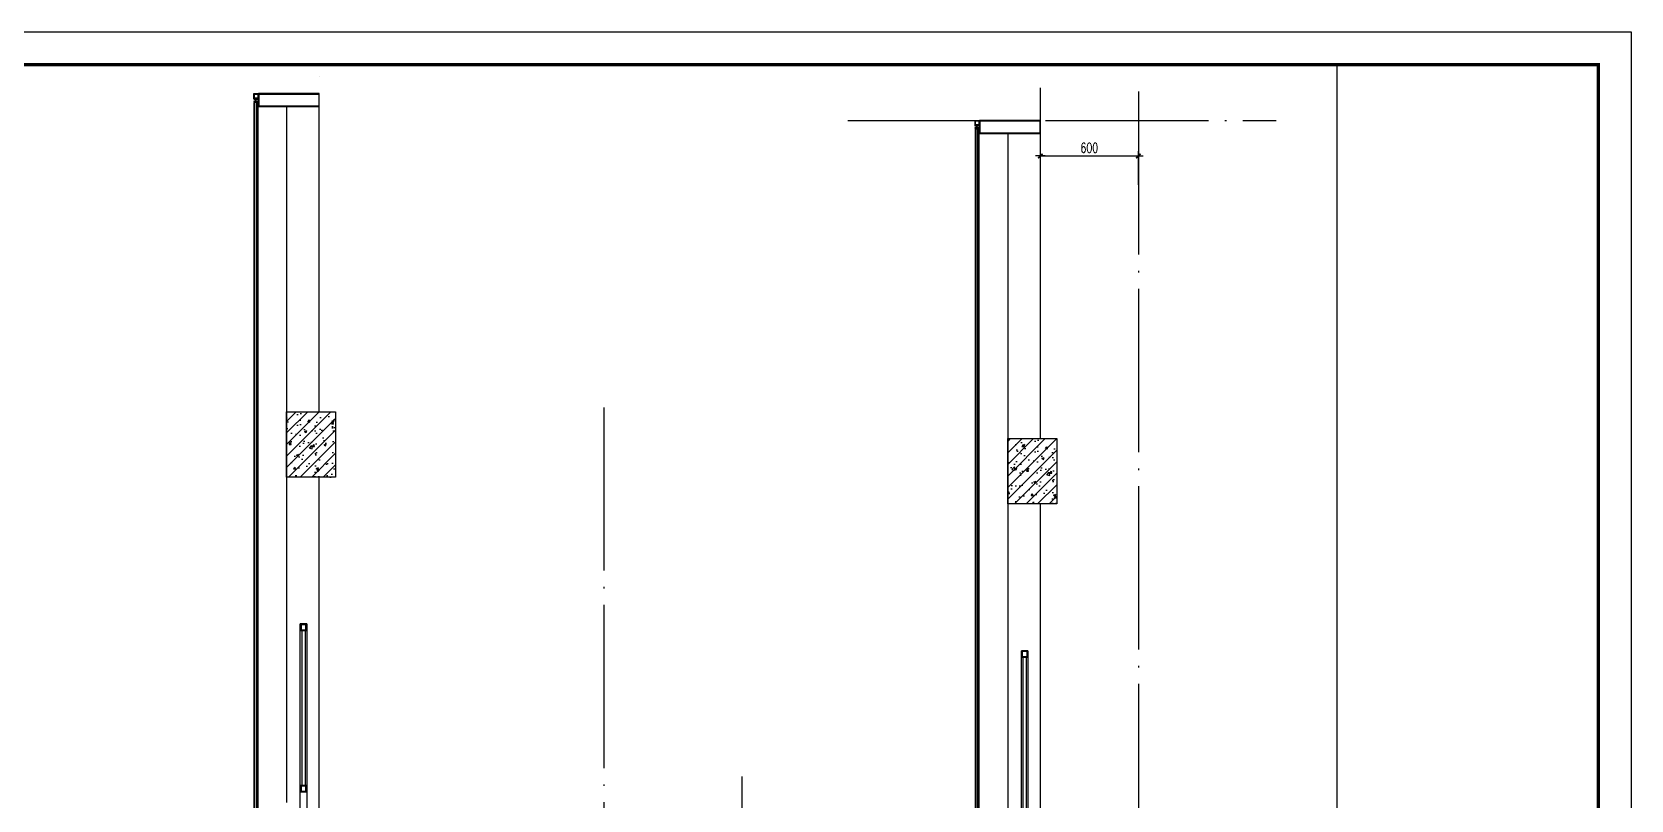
# Model space of a CAD drawing. Extents: x 1980812 to 2578970, y -669191 to 284498.
# Drawn here: x 2407394 to 2417186, y -398749 to -394042 of the extents above; entities that cross this region are included whole.
import ezdxf

# ---------------------------------------------------------------- set-up
doc = ezdxf.new("R2010")
doc.units = 0
doc.header["$LTSCALE"] = 1000
doc.header["$MEASUREMENT"] = 0
doc.linetypes.add('DOTE', pattern=[2.42, 2, -0.2, 0.02, -0.2])
for name, color, linetype in [('A-SECT-MCUT', 1, 'Continuous'), ('A-SECT-MCUT-FINE', 137, 'Continuous'), ('DIM_SYMB', 3, 'Continuous'), ('dote', 1, 'DOTE'), ('TK', 1, 'Continuous'), ('WALL', 4, 'Continuous'), ('WINDOW', 2, 'Continuous'), ('柱墙填充', 181, 'Continuous'), ('栏杆', 143, 'Continuous'), ('详细标注', 231, 'Continuous')]:
    doc.layers.add(name, color=color, linetype=linetype)
doc.styles.add('DIM_FONT', font='SIMPLEX', dxfattribs={"width": 0.7, "bigfont": 'GBCBIG'})
doc.dimstyles.new('DIMN20', dxfattribs={"dimscale": 0.2, "dimtxt": 300, "dimasz": 1, "dimexe": 150, "dimexo": 0, "dimgap": 100, "dimtad": 1, "dimdec": 0, "dimzin": 0, "dimdsep": 46, "dimtxsty": 'DIM_FONT', "dimblk1": '_DIMX', "dimblk2": '_DIMX', "dimsah": 1, "dimcen": 0.09, "dimclrd": 256, "dimclre": 256, "dimclrt": 7, "dimadec": 0, "dimazin": 0, "dimtfac": 1, "dimtdec": 0, "dimtix": 1, "dimtmove": 2, "dimatfit": 3, "dimldrblk": '_DIMX', "dimfxl": 150, "dimtolj": 1, "dimtzin": 0, "dimarcsym": 0})

# ---------------------------------------------------------------- blocks, each defined once
blk = doc.blocks.new('_DIMX')
blk.add_line((-150, 0), (150, 0))
at = {"const_width": 50}
blk.add_lwpolyline([(-70, -70), (70, 70)], dxfattribs=at)
blk = doc.blocks.new('*D2606')
at = {"layer": 'Defpoints', "color": 0, "transparency": 16777216}
for p in [(2414168.9, -394802.1), (2413568.9, -394956.9, 0), (2414168.9, -394979.5, 0)]:
    blk.add_point(p, dxfattribs=at)
at = {"layer": '详细标注', "linetype": 'ByBlock', "lineweight": -2, "transparency": 16777216}
for p, q in [((2413568.9, -394956.9), (2413568.9, -394772.1)), ((2414168.9, -394979.5), (2414168.9, -394772.1))]:
    blk.add_line(p, q, dxfattribs=at)
at = {"layer": '详细标注', "lineweight": -2, "transparency": 16777216}
blk.add_line((2413569.1, -394802.1), (2414168.7, -394802.1), dxfattribs=at)
at = {"layer": '详细标注', "lineweight": -2, "transparency": 16777216, "xscale": 0.2, "yscale": 0.2, "zscale": 0.2, "rotation": 180}
blk.add_blockref('_DIMX', (2413568.9, -394802.1), dxfattribs=at)
at = {"layer": '详细标注', "lineweight": -2, "transparency": 16777216, "xscale": 0.2, "yscale": 0.2, "zscale": 0.2}
blk.add_blockref('_DIMX', (2414168.9, -394802.1), dxfattribs=at)
at = {"layer": '详细标注', "color": 7, "transparency": 16777216, "insert": (2413868.9, -394752.1), "char_height": 60, "attachment_point": 5, "style": 'DIM_FONT'}
blk.add_mtext('\\A1;600', dxfattribs=at)

msp = doc.modelspace()

# ---------------------------------------------------------------- hatches: boundary and pattern name
at = {"layer": '柱墙填充'}
h = msp.add_hatch(dxfattribs=at)
h.set_pattern_fill('钢筋混凝土', color=256, scale=20)
h.set_pattern_definition([(45, (2384324.46, -511637.64), (-35.35534, 35.35534), []), (50, (2384324.46, -511637.64), (143.45204, -12.55043), [15, -165]), (355, (2384324.46, -511637.64), (-27.75027, 150.43843), [12, -132]), (100.4514, (2384336.41, -511638.69), (115.70188, 137.88791), [12.74804, -140.22842]), (46.1842, (2384324.46, -511597.64), (213.4482, -33.1038), [22.5, -247.5]), (96.6356, (2384342.25, -511600.4), (186.93254, 194.82357), [19.12206, -210.3426]), (351.1842, (2384324.46, -511597.64), (186.9324, 194.8237), [18, -198]), (21, (2384344.46, -511607.64), (119.38141, -80.52378), [15, -165]), (326, (2384344.46, -511607.64), (48.66307, 145.03), [12, -132]), (71.4514, (2384354.41, -511614.35), (168.04453, 64.5061), [12.74804, -140.22842]), (37.5, (2384324.46, -511637.64), (2.43197, 66.57877), [0, -130.4, 0, -134, 0, -132.5]), (7.5, (2384324.46, -511637.64), (52.613907, 78.882342), [0, -76.4, 0, -127.4, 0, -50.5]), (327.5, (2384279.86, -511637.64), (106.764487, -4.510974), [0, -50, 0, -156, 0, -207]), (317.5, (2384259.86, -511637.64), (116.637234, 20.021), [0, -65, 0, -103.6, 0, -147])])
h.paths.add_polyline_path([(2408953, -396369.9), (2409253, -396369.9), (2409253, -396769.9), (2408953, -396769.9)])
h = msp.add_hatch(dxfattribs=at)
h.set_pattern_fill('钢筋混凝土', color=256, scale=20)
h.set_pattern_definition([(45, (2388840.405, -511801.48), (-35.35534, 35.35534), []), (50, (2388840.4, -511801.48), (143.45204, -12.55043), [15, -165]), (355, (2388840.4, -511801.48), (-27.75027, 150.43843), [12, -132]), (100.4514, (2388852.36, -511802.52), (115.70188, 137.88791), [12.74804, -140.22842]), (46.1842, (2388840.4, -511761.48), (213.4482, -33.1038), [22.5, -247.5]), (96.6356, (2388858.2, -511764.24), (186.93254, 194.82357), [19.12206, -210.3426]), (351.1842, (2388840.4, -511761.48), (186.9324, 194.8237), [18, -198]), (21, (2388860.4, -511771.48), (119.38141, -80.52378), [15, -165]), (326, (2388860.4, -511771.48), (48.66307, 145.03), [12, -132]), (71.4514, (2388870.35, -511778.19), (168.04453, 64.5061), [12.74804, -140.22842]), (37.5, (2388840.405, -511801.48), (2.43197, 66.57877), [0, -130.4, 0, -134, 0, -132.5]), (7.5, (2388840.405, -511801.48), (52.613907, 78.882342), [0, -76.4, 0, -127.4, 0, -50.5]), (327.5, (2388795.805, -511801.48), (106.764487, -4.510974), [0, -50, 0, -156, 0, -207]), (317.5, (2388775.805, -511801.48), (116.637234, 20.021), [0, -65, 0, -103.6, 0, -147])])
h.paths.add_polyline_path([(2413368.9, -396533.8), (2413668.9, -396533.8), (2413668.9, -396933.8), (2413368.9, -396933.8)])

# ---------------------------------------------------------------- linework, layer by layer
at = {"layer": 'A-SECT-MCUT', "elevation": 0}
for points in [[(2408753, -394419.9), (2408780, -394419.9), (2408780, -394451.2), (2408753, -394451.2)], [(2408756, -394422.9), (2408777, -394422.9), (2408777, -394448.2), (2408756, -394448.2)], [(2409153, -394459.9), (2409153, -394419.9), (2408817.3, -394419.9), (2408781, -394419.9), (2408781, -394452.2), (2408764.3, -394452.2), (2408764.3, -394453.1), (2408767.7, -394453.9), (2408768.3, -394453.4), (2408781, -394453.4), (2408781, -394459.9), (2408781, -394466.5), (2408768.3, -394466.5), (2408767.7, -394466), (2408764.3, -394466.8), (2408764.3, -394467.7), (2408781, -394467.7), (2408781, -394499.9), (2408817.3, -394499.9), (2409153, -394499.9)], [(2408784, -394422.4), (2409150, -394422.4), (2409150, -394459.9), (2409150, -394497.4), (2408784, -394497.4)], [(2408763.6, -394454.6), (2408767.5, -394454.9), (2408768.4, -394453.8), (2408767.8, -394453.4), (2408767.2, -394453.9), (2408763.6, -394453), (2408763.6, -394452.2), (2408752.4, -394452.2), (2408752.4, -394453.7), (2408762.4, -394453.7), (2408762.4, -394466.2), (2408752.4, -394466.2), (2408752.4, -394467.7), (2408763.6, -394467.7), (2408763.6, -394466.8), (2408767.2, -394466), (2408767.8, -394466.5), (2408768.4, -394466), (2408767.5, -394464.9), (2408763.6, -394465.3)], [(2408763.6, -394454.6), (2408767.5, -394454.9), (2408768.4, -394453.8), (2408767.8, -394453.4), (2408767.2, -394453.9), (2408763.6, -394453), (2408763.6, -394452.2), (2408752.4, -394452.2), (2408752.4, -394453.7), (2408762.4, -394453.7), (2408762.4, -394466.2), (2408752.4, -394466.2), (2408752.4, -394467.7), (2408763.6, -394467.7), (2408763.6, -394466.8), (2408767.2, -394466), (2408767.8, -394466.5), (2408768.4, -394466), (2408767.5, -394464.9), (2408763.6, -394465.3)], [(2408763.6, -394454.6), (2408767.5, -394454.9), (2408768.4, -394453.8), (2408767.8, -394453.4), (2408767.2, -394453.9), (2408763.6, -394453), (2408763.6, -394452.2), (2408752.4, -394452.2), (2408752.4, -394453.7), (2408762.4, -394453.7), (2408762.4, -394466.2), (2408752.4, -394466.2), (2408752.4, -394467.7), (2408763.6, -394467.7), (2408763.6, -394466.8), (2408767.2, -394466), (2408767.8, -394466.5), (2408768.4, -394466), (2408767.5, -394464.9), (2408763.6, -394465.3)], [(2413179.6, -394618.4), (2413183.5, -394618.8), (2413184.3, -394617.7), (2413183.7, -394617.2), (2413183.2, -394617.7), (2413179.6, -394616.9), (2413179.6, -394616), (2413168.4, -394616), (2413168.4, -394617.5), (2413178.4, -394617.5), (2413178.4, -394630), (2413168.4, -394630), (2413168.4, -394631.5), (2413179.6, -394631.5), (2413179.6, -394630.7), (2413183.2, -394629.8), (2413183.7, -394630.3), (2413184.3, -394629.9), (2413183.5, -394628.8), (2413179.6, -394629.1)], [(2413179.6, -394618.4), (2413183.5, -394618.8), (2413184.3, -394617.7), (2413183.7, -394617.2), (2413183.2, -394617.7), (2413179.6, -394616.9), (2413179.6, -394616), (2413168.4, -394616), (2413168.4, -394617.5), (2413178.4, -394617.5), (2413178.4, -394630), (2413168.4, -394630), (2413168.4, -394631.5), (2413179.6, -394631.5), (2413179.6, -394630.7), (2413183.2, -394629.8), (2413183.7, -394630.3), (2413184.3, -394629.9), (2413183.5, -394628.8), (2413179.6, -394629.1)], [(2413179.6, -394618.4), (2413183.5, -394618.8), (2413184.3, -394617.7), (2413183.7, -394617.2), (2413183.2, -394617.7), (2413179.6, -394616.9), (2413179.6, -394616), (2413168.4, -394616), (2413168.4, -394617.5), (2413178.4, -394617.5), (2413178.4, -394630), (2413168.4, -394630), (2413168.4, -394631.5), (2413179.6, -394631.5), (2413179.6, -394630.7), (2413183.2, -394629.8), (2413183.7, -394630.3), (2413184.3, -394629.9), (2413183.5, -394628.8), (2413179.6, -394629.1)], [(2413168.9, -394583.8), (2413195.9, -394583.8), (2413195.9, -394615), (2413168.9, -394615)], [(2413171.9, -394586.8), (2413192.9, -394586.8), (2413192.9, -394612), (2413171.9, -394612)], [(2413568.9, -394623.8), (2413568.9, -394583.8), (2413233.3, -394583.8), (2413196.9, -394583.8), (2413196.9, -394616), (2413180.2, -394616), (2413180.2, -394616.9), (2413183.7, -394617.7), (2413184.2, -394617.2), (2413196.9, -394617.2), (2413196.9, -394623.8), (2413196.9, -394630.3), (2413184.2, -394630.3), (2413183.7, -394629.8), (2413180.2, -394630.6), (2413180.2, -394631.5), (2413196.9, -394631.5), (2413196.9, -394663.8), (2413233.3, -394663.8), (2413568.9, -394663.8)], [(2413199.9, -394586.3), (2413565.9, -394586.3), (2413565.9, -394623.8), (2413565.9, -394661.3), (2413199.9, -394661.3)]]:
    msp.add_lwpolyline(points, close=True, dxfattribs=at)
at = {"layer": 'A-SECT-MCUT-FINE'}
for p, q in [((2409153, -394315.1, 0), (2409153, -394315.1, 0)), ((2413568.9, -394383.8, 0), (2413568.9, -394383.8, 0)), ((2413568.9, -396533.8, 0), (2413568.9, -394383.8, 0)), ((2408772, -394473.6, 0), (2408758, -394473.6, 0)), ((2408772, -394473.6, 0), (2408758, -394473.6, 0)), ((2408772, -394473.6, 0), (2408758, -394473.6, 0)), ((2408953, -394499.9, 0), (2408953, -398763.2, 0)), ((2409153, -396369.9, 0), (2409153, -394499.9, 0)), ((2413187.9, -394637.5, 0), (2413173.9, -394637.5, 0)), ((2413187.9, -394637.5, 0), (2413173.9, -394637.5, 0)), ((2413187.9, -394637.5, 0), (2413173.9, -394637.5, 0)), ((2413368.9, -394663.8, 0), (2413368.9, -398927, 0)), ((2409153, -398869.9, 0), (2409153, -396769.9, 0)), ((2413568.9, -399033.8, 0), (2413568.9, -396933.8, 0))]:
    msp.add_line(p, q, dxfattribs=at)
for centre in [(2408770.8, -394470.7, 0), (2408770.8, -394470.7, 0), (2408770.8, -394470.7, 0), (2413186.7, -394634.5, 0), (2413186.7, -394634.5, 0), (2413186.7, -394634.5, 0)]:
    msp.add_circle(centre, 2.98, dxfattribs=at)
for centre in [(2408754.2, -394471.1, 0), (2408754.2, -394471.1, 0), (2408754.2, -394471.1, 0), (2413170.1, -394634.9, 0), (2413170.1, -394634.9, 0), (2413170.1, -394634.9, 0)]:
    msp.add_arc(centre, 5.39, 332.08171, 39.43177, dxfattribs=at)
at = {"layer": 'DIM_SYMB'}
msp.add_line((2411741.1, -398605, 0), (2411741.1, -402082.5, 0), dxfattribs=at)
at = {"layer": 'dote', "linetype": 'DOTE', "ltscale": 0.5}
for p, q in [((2414168.9, -394406.3, 0), (2414168.9, -402361.3)), ((2412389.4, -394583.8, 0), (2415013.8, -394583.8, 0)), ((2410896.2, -396342.5, 0), (2410896.2, -402193.2, 0))]:
    msp.add_line(p, q, dxfattribs=at)
at = {"layer": 'TK'}
for p, q in [((2415386, -405722.2), (2415386, -394242.2)), ((2415386, -405722.2), (2415386, -394242.2)), ((2416986, -405722.2), (2416986, -394242.2))]:
    msp.add_line(p, q, dxfattribs=at)
msp.add_lwpolyline([(2400366, -394042.2), (2417186, -394042.2), (2417186, -405922.2), (2400366, -405922.2)], close=True, dxfattribs=at)
at = {"layer": 'TK', "const_width": 20}
msp.add_lwpolyline([(2416986, -405722.2), (2416986, -394242.2), (2400866, -394242.2), (2400866, -405722.2)], close=True, dxfattribs=at)
at = {"layer": 'WALL'}
msp.add_line((2409153, -398736.3, 0), (2409153, -398736.3, 0), dxfattribs=at)
at = {"layer": 'WALL', "elevation": 0}
for points in [[(2408953, -396369.9), (2409253, -396369.9), (2409253, -396769.9), (2408953, -396769.9)], [(2413368.9, -396533.8), (2413668.9, -396533.8), (2413668.9, -396933.8), (2413368.9, -396933.8)]]:
    msp.add_lwpolyline(points, close=True, dxfattribs=at)
at = {"layer": 'WINDOW'}
for p, q in [((2408753, -394474.6, 0), (2408754, -394473.6, 0)), ((2408753, -394474.6, 0), (2408754, -394473.6, 0)), ((2408753, -394474.6, 0), (2408754, -394473.6, 0)), ((2408753, -394474.6, 0), (2408753, -399555.2, 0)), ((2408754, -394473.6, 0), (2408758, -394473.6, 0)), ((2408754, -394473.6, 0), (2408758, -394473.6, 0)), ((2408754, -394473.6, 0), (2408758, -394473.6, 0)), ((2408758, -394473.6, 0), (2408759, -394474.6, 0)), ((2408758, -394473.6, 0), (2408759, -394474.6, 0)), ((2408758, -394473.6, 0), (2408759, -394474.6, 0)), ((2408759, -399555.2, 0), (2408759, -394473.6, 0)), ((2408772, -394473.6, 0), (2408771, -394474.6, 0)), ((2408772, -394473.6, 0), (2408771, -394474.6, 0)), ((2408772, -394473.6, 0), (2408771, -394474.6, 0)), ((2408771, -399555.2, 0), (2408771, -394474.6, 0)), ((2408776, -394473.6, 0), (2408772, -394473.6, 0)), ((2408776, -394473.6, 0), (2408772, -394473.6, 0)), ((2408776, -394473.6, 0), (2408772, -394473.6, 0)), ((2408777, -394474.6, 0), (2408776, -394473.6, 0)), ((2408777, -394474.6, 0), (2408776, -394473.6, 0)), ((2408777, -394474.6, 0), (2408776, -394473.6, 0)), ((2408777, -394467.7, 0), (2408777, -399555.2, 0)), ((2413168.9, -394638.5, 0), (2413169.9, -394637.5, 0)), ((2413168.9, -394638.5, 0), (2413169.9, -394637.5, 0)), ((2413168.9, -394638.5, 0), (2413169.9, -394637.5, 0)), ((2413168.9, -394638.5, 0), (2413168.9, -399719.1, 0)), ((2413169.9, -394637.5, 0), (2413173.9, -394637.5, 0)), ((2413169.9, -394637.5, 0), (2413173.9, -394637.5, 0)), ((2413169.9, -394637.5, 0), (2413173.9, -394637.5, 0)), ((2413173.9, -394637.5, 0), (2413174.9, -394638.5, 0)), ((2413173.9, -394637.5, 0), (2413174.9, -394638.5, 0)), ((2413173.9, -394637.5, 0), (2413174.9, -394638.5, 0)), ((2413174.9, -399719.1, 0), (2413174.9, -394637.5, 0)), ((2413187.9, -394637.5, 0), (2413186.9, -394638.5, 0)), ((2413187.9, -394637.5, 0), (2413186.9, -394638.5, 0)), ((2413187.9, -394637.5, 0), (2413186.9, -394638.5, 0)), ((2413186.9, -399719.1, 0), (2413186.9, -394638.5, 0)), ((2413191.9, -394637.5, 0), (2413187.9, -394637.5, 0)), ((2413191.9, -394637.5, 0), (2413187.9, -394637.5, 0)), ((2413191.9, -394637.5, 0), (2413187.9, -394637.5, 0)), ((2413192.9, -394638.5, 0), (2413191.9, -394637.5, 0)), ((2413192.9, -394638.5, 0), (2413191.9, -394637.5, 0)), ((2413192.9, -394638.5, 0), (2413191.9, -394637.5, 0)), ((2413192.9, -394631.5, 0), (2413192.9, -399719.1, 0))]:
    msp.add_line(p, q, dxfattribs=at)
at = {"layer": '栏杆', "color": 2}
for p, q in [((2409046.6, -397709.9, 0), (2409046.6, -398659.3, 0)), ((2409066.6, -397709.9, 0), (2409066.6, -398659.3, 0)), ((2413462.6, -397873.8, 0), (2413462.6, -398823.2, 0)), ((2413482.6, -397873.8, 0), (2413482.6, -398823.2, 0))]:
    msp.add_line(p, q, dxfattribs=at)
at = {"layer": '栏杆', "elevation": 0}
for points in [[(2409036.6, -398869.9), (2409036.6, -397669.9), (2409076.6, -397669.9), (2409076.6, -398869.9)], [(2413452.6, -399033.8), (2413452.6, -397833.8), (2413492.6, -397833.8), (2413492.6, -399033.8)]]:
    msp.add_lwpolyline(points, dxfattribs=at)
at = {"layer": '栏杆', "color": 2, "elevation": 0}
for points in [[(2409036.6, -397709.9), (2409076.6, -397709.9), (2409076.6, -397669.9), (2409036.6, -397669.9)], [(2409041.6, -397704.9), (2409071.6, -397704.9), (2409071.6, -397674.9), (2409041.6, -397674.9)], [(2413452.6, -397873.8), (2413492.6, -397873.8), (2413492.6, -397833.8), (2413452.6, -397833.8)], [(2413457.6, -397868.8), (2413487.6, -397868.8), (2413487.6, -397838.8), (2413457.6, -397838.8)], [(2409036.6, -398699.3), (2409076.6, -398699.3), (2409076.6, -398659.3), (2409036.6, -398659.3)], [(2409041.6, -398694.3), (2409071.6, -398694.3), (2409071.6, -398664.3), (2409041.6, -398664.3)]]:
    msp.add_lwpolyline(points, close=True, dxfattribs=at)

# ---------------------------------------------------------------- dimensions: what is measured, and where the dimension line sits
at = {"layer": '详细标注'}
dim = msp.add_linear_dim(base=(2414168.9, -394802.1, 0), p1=(2413568.9, -394956.9, 0), p2=(2414168.9, -394979.5, 0), dimstyle='DIMN20', override={"dimarcsym": 1}, dxfattribs=at)
dim.commit()
dim.dimension.update_dxf_attribs({"geometry": '*D2606', "text_midpoint": (2413868.9, -394752.1, 0)})

doc.saveas('drawing.dxf')
